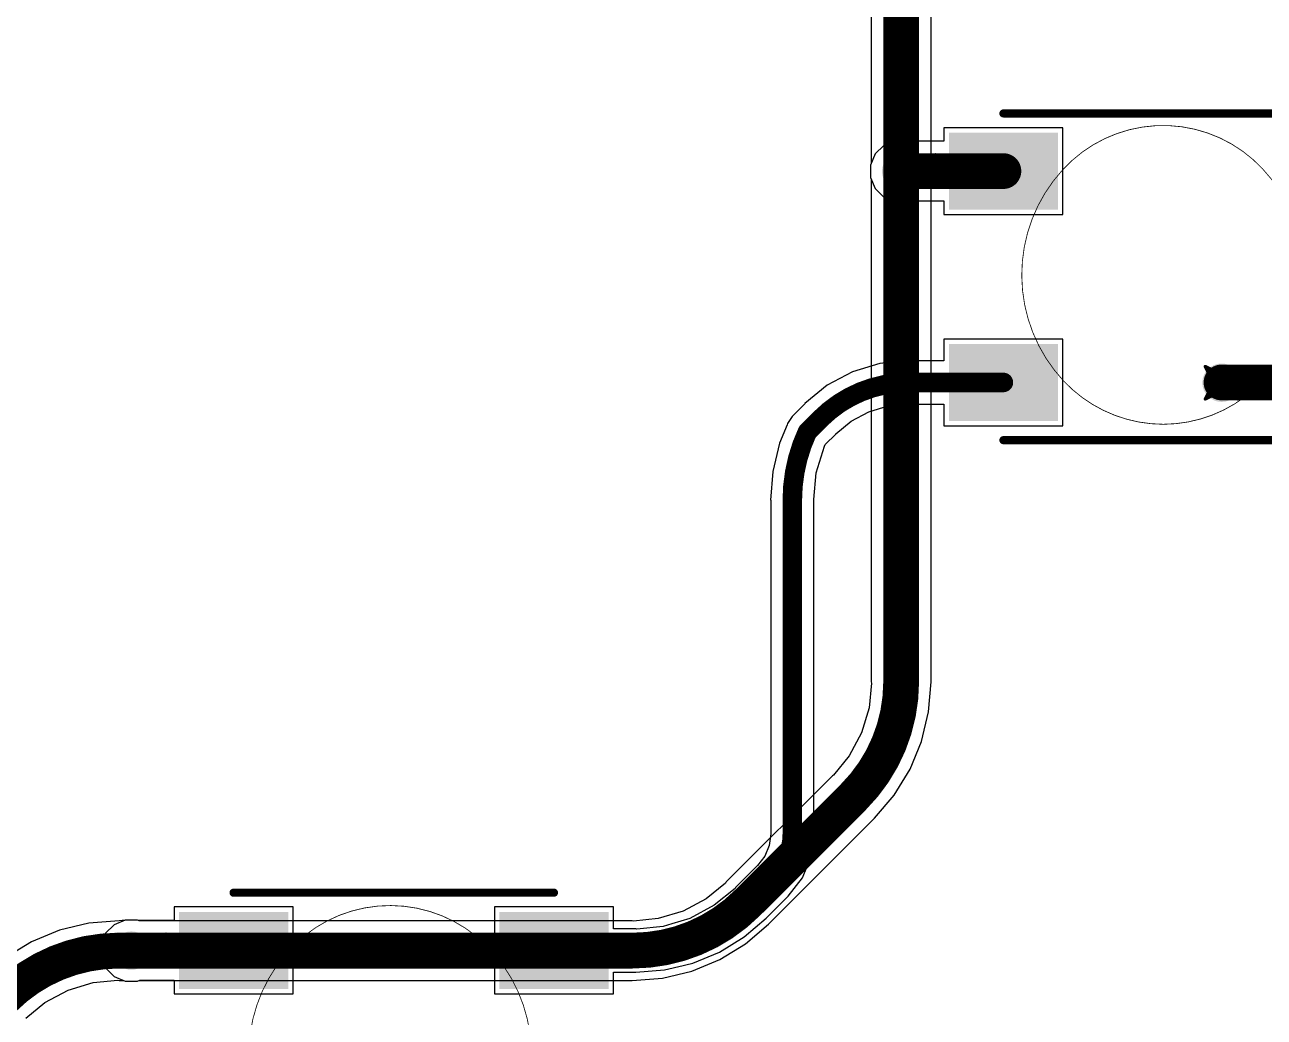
# Model space of a CAD drawing. Header units: inches. Extents: x -11 to 1110, y -7 to 455.
# Drawn here: x 171.23 to 190.58, y 253.24 to 268.74 of the extents above; entities that cross this region are included whole.
import ezdxf

# ---------------------------------------------------------------- set-up
doc = ezdxf.new("R2010")
doc.units = ezdxf.units.IN
for name, color, linetype in [('Bottom Layer', 5, 'Continuous'), ('Drill Drawing', 1, 'Continuous'), ('Mechanical 7', 56, 'Continuous'), ('Top Layer', 1, 'Continuous'), ('Top Overlay', 2, 'Continuous'), ('Top Paste', 8, 'Continuous'), ('Top Solder', 216, 'Continuous'), ('Via Holes', 16, 'Continuous')]:
    doc.layers.add(name, color=color, linetype=linetype)

msp = doc.modelspace()

# ---------------------------------------------------------------- hatches: boundary and pattern name
at = {"layer": 'Bottom Layer'}
h = msp.add_hatch(color=5, dxfattribs=at)
edge = h.paths.add_edge_path()
edge.add_arc((184.909, 266.448), 0.3, 0, 360)
h = msp.add_hatch(color=5, dxfattribs=at)
edge = h.paths.add_edge_path()
edge.add_arc((189.909, 263.148), 0.3, 0, 360)
h = msp.add_hatch(color=5, dxfattribs=at)
edge = h.paths.add_edge_path()
edge.add_arc((172.895, 254.282), 0.3, 0, 360)
at = {"layer": 'Top Layer'}
for points in [[(185.754, 266.952), (187.254, 266.952), (187.254, 265.952), (185.754, 265.952)], [(185.754, 263.652), (187.254, 263.652), (187.254, 262.652), (185.754, 262.652)], [(173.74, 254.785), (175.24, 254.785), (175.24, 253.785), (173.74, 253.785)], [(180.24, 253.785), (178.74, 253.785), (178.74, 254.785), (180.24, 254.785)]]:
    msp.add_hatch(color=1, dxfattribs=at).paths.add_polyline_path(points)
h = msp.add_hatch(color=1, dxfattribs=at)
edge = h.paths.add_edge_path()
edge.add_arc((184.909, 266.448), 0.3, 0, 360)
h = msp.add_hatch(color=1, dxfattribs=at)
edge = h.paths.add_edge_path()
edge.add_arc((189.909, 263.148), 0.3, 0, 360)
h = msp.add_hatch(color=1, dxfattribs=at)
edge = h.paths.add_edge_path()
edge.add_arc((172.895, 254.282), 0.3, 0, 360)
at = {"layer": 'Top Paste'}
for points in [[(185.754, 266.952), (187.254, 266.952), (187.254, 265.952), (185.754, 265.952)], [(185.754, 263.652), (187.254, 263.652), (187.254, 262.652), (185.754, 262.652)], [(173.74, 254.785), (175.24, 254.785), (175.24, 253.785), (173.74, 253.785)], [(180.24, 253.785), (178.74, 253.785), (178.74, 254.785), (180.24, 254.785)]]:
    msp.add_hatch(color=8, dxfattribs=at).paths.add_polyline_path(points)
at = {"layer": 'Top Solder'}
for points in [[(185.653, 267.053), (187.356, 267.053), (187.356, 265.85), (185.653, 265.85)], [(185.653, 263.753), (187.356, 263.753), (187.356, 262.55), (185.653, 262.55)], [(173.639, 254.887), (175.342, 254.887), (175.342, 253.683), (173.639, 253.683)], [(180.342, 253.683), (178.639, 253.683), (178.639, 254.887), (180.342, 254.887)]]:
    msp.add_hatch(color=216, dxfattribs=at).paths.add_polyline_path(points)
at = {"layer": 'Via Holes'}
h = msp.add_hatch(color=7, dxfattribs=at)
edge = h.paths.add_edge_path()
edge.add_arc((184.909, 266.448), 0.15, 0, 360)
h = msp.add_hatch(color=7, dxfattribs=at)
edge = h.paths.add_edge_path()
edge.add_arc((189.909, 263.148), 0.15, 0, 360)
h = msp.add_hatch(color=7, dxfattribs=at)
edge = h.paths.add_edge_path()
edge.add_arc((172.895, 254.282), 0.15, 0, 360)

# ---------------------------------------------------------------- linework, layer by layer
at = {"layer": 'Bottom Layer'}
for p, q in [((184.443, 269.531), (184.443, 266.571)), ((185.375, 266.571), (185.375, 269.531)), ((184.443, 266.571), (184.431, 266.543)), ((185.387, 266.543), (185.375, 266.571)), ((184.431, 266.543), (184.431, 266.353)), ((185.387, 266.353), (185.387, 266.543)), ((184.431, 266.353), (184.443, 266.325)), ((184.443, 266.325), (184.443, 258.478)), ((185.375, 266.325), (185.387, 266.353)), ((185.375, 258.478), (185.375, 266.325)), ((184.447, 258.457), (184.409, 258.072)), ((184.443, 258.478), (184.447, 258.457)), ((185.338, 258.008), (185.375, 258.478)), ((185.375, 258.478), (185.375, 258.478)), ((184.409, 258.072), (184.291, 257.682)), ((185.228, 257.549), (185.338, 258.008)), ((184.291, 257.682), (184.098, 257.322)), ((185.048, 257.113), (185.228, 257.549)), ((184.098, 257.322), (183.853, 257.023)), ((184.801, 256.711), (185.048, 257.113)), ((183.835, 257.011), (182.179, 255.355)), ((183.853, 257.023), (183.835, 257.011)), ((184.495, 256.352), (184.801, 256.711)), ((182.838, 254.696), (184.494, 256.352)), ((184.494, 256.352), (184.494, 256.352)), ((184.494, 256.352), (184.495, 256.352)), ((182.167, 255.337), (181.868, 255.092)), ((182.179, 255.355), (182.167, 255.337)), ((181.868, 255.092), (181.509, 254.9)), ((172.8, 254.759), (172.702, 254.748)), ((172.824, 254.759), (172.8, 254.759)), ((172.99, 254.759), (172.824, 254.759)), ((173.018, 254.748), (172.99, 254.759)), ((181.118, 254.781), (180.734, 254.744)), ((181.509, 254.9), (181.118, 254.781)), ((171.773, 254.601), (171.337, 254.42)), ((172.232, 254.711), (171.773, 254.601)), ((172.702, 254.748), (172.232, 254.711)), ((172.702, 254.748), (172.702, 254.748)), ((180.713, 254.748), (173.018, 254.748)), ((180.734, 254.744), (180.713, 254.748)), ((182.48, 254.389), (182.838, 254.696)), ((182.838, 254.696), (182.838, 254.696)), ((171.337, 254.42), (170.935, 254.174)), ((182.077, 254.143), (182.48, 254.389)), ((181.642, 253.962), (182.077, 254.143)), ((172.296, 253.782), (172.681, 253.82)), ((172.681, 253.82), (172.702, 253.815)), ((172.702, 253.815), (172.771, 253.815)), ((172.771, 253.815), (172.8, 253.804)), ((172.8, 253.804), (172.99, 253.804)), ((172.99, 253.804), (173.018, 253.815)), ((173.018, 253.815), (180.713, 253.815)), ((180.713, 253.815), (181.183, 253.852)), ((180.713, 253.815), (180.713, 253.815)), ((181.183, 253.852), (181.642, 253.962)), ((171.546, 253.471), (171.906, 253.663)), ((171.906, 253.663), (172.296, 253.782)), ((171.248, 253.226), (171.546, 253.471))]:
    msp.add_line(p, q, dxfattribs=at)
for points in [[(184.909, 266.448, 0.559, 0.559, 0), (184.909, 269.531, 0.559, 0.559, 0)], [(184.909, 258.478, 0.559, 0.559, 0), (184.909, 266.448, 0.559, 0.559, 0)], [(184.909, 258.478, 0.559, 0.559, -0.198912), (184.165, 256.682, 0.559, 0.559, 0)], [(182.509, 255.026, 0.559, 0.559, 0), (184.165, 256.682, 0.559, 0.559, 0)], [(182.509, 255.026, 0.559, 0.559, -0.198912), (180.713, 254.282, 0.559, 0.559, 0)], [(170.906, 253.538, 0.559, 0.559, -0.198912), (172.702, 254.282, 0.559, 0.559, 0)], [(172.702, 254.282, 0.559, 0.559, 0), (172.895, 254.282, 0.559, 0.559, 0)], [(172.895, 254.282, 0.559, 0.559, 0), (180.713, 254.282, 0.559, 0.559, 0)]]:
    msp.add_lwpolyline(points, format="xyseb", dxfattribs=at)
for points in [[(184.769, 266.448, 0.279, 0.279, 1), (185.048, 266.448, 0.279, 0.279, 1)], [(184.769, 266.448, 0.279, 0.279, 1), (185.048, 266.448, 0.279, 0.279, 1)], [(184.769, 258.478, 0.279, 0.279, 1), (185.048, 258.478, 0.279, 0.279, 1)], [(184.769, 258.478, 0.279, 0.279, 1), (185.048, 258.478, 0.279, 0.279, 1)], [(184.025, 256.682, 0.279, 0.279, 1), (184.305, 256.682, 0.279, 0.279, 1)], [(184.025, 256.682, 0.279, 0.279, 1), (184.305, 256.682, 0.279, 0.279, 1)], [(182.369, 255.026, 0.279, 0.279, 1), (182.648, 255.026, 0.279, 0.279, 1)], [(182.369, 255.026, 0.279, 0.279, 1), (182.648, 255.026, 0.279, 0.279, 1)], [(172.562, 254.282, 0.279, 0.279, 1), (172.842, 254.282, 0.279, 0.279, 1)], [(172.562, 254.282, 0.279, 0.279, 1), (172.842, 254.282, 0.279, 0.279, 1)], [(172.755, 254.282, 0.279, 0.279, 1), (173.034, 254.282, 0.279, 0.279, 1)], [(172.755, 254.282, 0.279, 0.279, 1), (173.034, 254.282, 0.279, 0.279, 1)], [(180.573, 254.282, 0.279, 0.279, 1), (180.852, 254.282, 0.279, 0.279, 1)], [(180.573, 254.282, 0.279, 0.279, 1), (180.852, 254.282, 0.279, 0.279, 1)]]:
    msp.add_lwpolyline(points, format="xyseb", close=True, dxfattribs=at)
at = {"layer": 'Drill Drawing'}
for points in [[(184.655, 266.702, 0.0508, 0.0508, 0), (184.909, 266.575, 0.0508, 0.0508, 0)], [(184.655, 266.702, 0.0508, 0.0508, 0), (184.782, 266.448, 0.0508, 0.0508, 0)], [(184.909, 266.575, 0.0508, 0.0508, 0), (185.163, 266.702, 0.0508, 0.0508, 0)], [(185.036, 266.448, 0.0508, 0.0508, 0), (185.163, 266.702, 0.0508, 0.0508, 0)], [(184.655, 266.194, 0.0508, 0.0508, 0), (184.782, 266.448, 0.0508, 0.0508, 0)], [(185.036, 266.448, 0.0508, 0.0508, 0), (185.163, 266.194, 0.0508, 0.0508, 0)], [(184.655, 266.194, 0.0508, 0.0508, 0), (184.909, 266.321, 0.0508, 0.0508, 0)], [(184.909, 266.321, 0.0508, 0.0508, 0), (185.163, 266.194, 0.0508, 0.0508, 0)], [(189.655, 263.402, 0.0508, 0.0508, 0), (189.909, 263.275, 0.0508, 0.0508, 0)], [(189.655, 263.402, 0.0508, 0.0508, 0), (189.782, 263.148, 0.0508, 0.0508, 0)], [(189.909, 263.275, 0.0508, 0.0508, 0), (190.163, 263.402, 0.0508, 0.0508, 0)], [(190.036, 263.148, 0.0508, 0.0508, 0), (190.163, 263.402, 0.0508, 0.0508, 0)], [(189.655, 262.894, 0.0508, 0.0508, 0), (189.782, 263.148, 0.0508, 0.0508, 0)], [(190.036, 263.148, 0.0508, 0.0508, 0), (190.163, 262.894, 0.0508, 0.0508, 0)], [(189.655, 262.894, 0.0508, 0.0508, 0), (189.909, 263.021, 0.0508, 0.0508, 0)], [(189.909, 263.021, 0.0508, 0.0508, 0), (190.163, 262.894, 0.0508, 0.0508, 0)], [(172.641, 254.536, 0.0508, 0.0508, 0), (172.895, 254.409, 0.0508, 0.0508, 0)], [(172.641, 254.536, 0.0508, 0.0508, 0), (172.768, 254.282, 0.0508, 0.0508, 0)], [(172.895, 254.409, 0.0508, 0.0508, 0), (173.149, 254.536, 0.0508, 0.0508, 0)], [(173.022, 254.282, 0.0508, 0.0508, 0), (173.149, 254.536, 0.0508, 0.0508, 0)], [(172.641, 254.028, 0.0508, 0.0508, 0), (172.768, 254.282, 0.0508, 0.0508, 0)], [(172.641, 254.028, 0.0508, 0.0508, 0), (172.895, 254.155, 0.0508, 0.0508, 0)], [(172.895, 254.155, 0.0508, 0.0508, 0), (173.149, 254.028, 0.0508, 0.0508, 0)], [(173.022, 254.282, 0.0508, 0.0508, 0), (173.149, 254.028, 0.0508, 0.0508, 0)]]:
    msp.add_lwpolyline(points, format="xyseb", dxfattribs=at)
for points in [[(184.642, 266.702, 0.0254, 0.0254, 1), (184.667, 266.702, 0.0254, 0.0254, 1)], [(184.642, 266.702, 0.0254, 0.0254, 1), (184.667, 266.702, 0.0254, 0.0254, 1)], [(184.896, 266.575, 0.0254, 0.0254, 1), (184.921, 266.575, 0.0254, 0.0254, 1)], [(184.896, 266.575, 0.0254, 0.0254, 1), (184.921, 266.575, 0.0254, 0.0254, 1)], [(185.15, 266.702, 0.0254, 0.0254, 1), (185.175, 266.702, 0.0254, 0.0254, 1)], [(185.15, 266.702, 0.0254, 0.0254, 1), (185.175, 266.702, 0.0254, 0.0254, 1)], [(184.769, 266.448, 0.0254, 0.0254, 1), (184.794, 266.448, 0.0254, 0.0254, 1)], [(184.769, 266.448, 0.0254, 0.0254, 1), (184.794, 266.448, 0.0254, 0.0254, 1)], [(185.023, 266.448, 0.0254, 0.0254, 1), (185.048, 266.448, 0.0254, 0.0254, 1)], [(185.023, 266.448, 0.0254, 0.0254, 1), (185.048, 266.448, 0.0254, 0.0254, 1)], [(184.642, 266.194, 0.0254, 0.0254, 1), (184.667, 266.194, 0.0254, 0.0254, 1)], [(184.642, 266.194, 0.0254, 0.0254, 1), (184.667, 266.194, 0.0254, 0.0254, 1)], [(184.896, 266.321, 0.0254, 0.0254, 1), (184.921, 266.321, 0.0254, 0.0254, 1)], [(184.896, 266.321, 0.0254, 0.0254, 1), (184.921, 266.321, 0.0254, 0.0254, 1)], [(185.15, 266.194, 0.0254, 0.0254, 1), (185.175, 266.194, 0.0254, 0.0254, 1)], [(185.15, 266.194, 0.0254, 0.0254, 1), (185.175, 266.194, 0.0254, 0.0254, 1)], [(189.642, 263.402, 0.0254, 0.0254, 1), (189.667, 263.402, 0.0254, 0.0254, 1)], [(189.642, 263.402, 0.0254, 0.0254, 1), (189.667, 263.402, 0.0254, 0.0254, 1)], [(189.896, 263.275, 0.0254, 0.0254, 1), (189.921, 263.275, 0.0254, 0.0254, 1)], [(189.896, 263.275, 0.0254, 0.0254, 1), (189.921, 263.275, 0.0254, 0.0254, 1)], [(190.15, 263.402, 0.0254, 0.0254, 1), (190.175, 263.402, 0.0254, 0.0254, 1)], [(190.15, 263.402, 0.0254, 0.0254, 1), (190.175, 263.402, 0.0254, 0.0254, 1)], [(189.769, 263.148, 0.0254, 0.0254, 1), (189.794, 263.148, 0.0254, 0.0254, 1)], [(189.769, 263.148, 0.0254, 0.0254, 1), (189.794, 263.148, 0.0254, 0.0254, 1)], [(190.023, 263.148, 0.0254, 0.0254, 1), (190.048, 263.148, 0.0254, 0.0254, 1)], [(190.023, 263.148, 0.0254, 0.0254, 1), (190.048, 263.148, 0.0254, 0.0254, 1)], [(189.642, 262.894, 0.0254, 0.0254, 1), (189.667, 262.894, 0.0254, 0.0254, 1)], [(189.642, 262.894, 0.0254, 0.0254, 1), (189.667, 262.894, 0.0254, 0.0254, 1)], [(189.896, 263.021, 0.0254, 0.0254, 1), (189.921, 263.021, 0.0254, 0.0254, 1)], [(189.896, 263.021, 0.0254, 0.0254, 1), (189.921, 263.021, 0.0254, 0.0254, 1)], [(190.15, 262.894, 0.0254, 0.0254, 1), (190.175, 262.894, 0.0254, 0.0254, 1)], [(190.15, 262.894, 0.0254, 0.0254, 1), (190.175, 262.894, 0.0254, 0.0254, 1)], [(172.628, 254.536, 0.0254, 0.0254, 1), (172.653, 254.536, 0.0254, 0.0254, 1)], [(172.628, 254.536, 0.0254, 0.0254, 1), (172.653, 254.536, 0.0254, 0.0254, 1)], [(172.882, 254.409, 0.0254, 0.0254, 1), (172.907, 254.409, 0.0254, 0.0254, 1)], [(172.882, 254.409, 0.0254, 0.0254, 1), (172.907, 254.409, 0.0254, 0.0254, 1)], [(173.136, 254.536, 0.0254, 0.0254, 1), (173.161, 254.536, 0.0254, 0.0254, 1)], [(173.136, 254.536, 0.0254, 0.0254, 1), (173.161, 254.536, 0.0254, 0.0254, 1)], [(172.755, 254.282, 0.0254, 0.0254, 1), (172.78, 254.282, 0.0254, 0.0254, 1)], [(172.755, 254.282, 0.0254, 0.0254, 1), (172.78, 254.282, 0.0254, 0.0254, 1)], [(172.882, 254.155, 0.0254, 0.0254, 1), (172.907, 254.155, 0.0254, 0.0254, 1)], [(172.882, 254.155, 0.0254, 0.0254, 1), (172.907, 254.155, 0.0254, 0.0254, 1)], [(173.009, 254.282, 0.0254, 0.0254, 1), (173.034, 254.282, 0.0254, 0.0254, 1)], [(173.009, 254.282, 0.0254, 0.0254, 1), (173.034, 254.282, 0.0254, 0.0254, 1)], [(172.628, 254.028, 0.0254, 0.0254, 1), (172.653, 254.028, 0.0254, 0.0254, 1)], [(172.628, 254.028, 0.0254, 0.0254, 1), (172.653, 254.028, 0.0254, 0.0254, 1)], [(173.136, 254.028, 0.0254, 0.0254, 1), (173.161, 254.028, 0.0254, 0.0254, 1)], [(173.136, 254.028, 0.0254, 0.0254, 1), (173.161, 254.028, 0.0254, 0.0254, 1)]]:
    msp.add_lwpolyline(points, format="xyseb", close=True, dxfattribs=at)
at = {"layer": 'Mechanical 7'}
for points in [[(187.427, 266.469, 0.0127, 0.0127, -0.438728), (190.547, 266.49, 0.0127, 0.0127, 0)], [(187.447, 263.172, 0.0127, 0.0127, -0.391811), (187.427, 266.469, 0.0127, 0.0127, 0)], [(190.547, 266.49, 0.0127, 0.0127, -0.392857), (190.567, 263.193, 0.0127, 0.0127, 0)], [(188.999, 262.499, 0.0127, 0.0127, -0.205867), (187.447, 263.172, 0.0127, 0.0127, 0)], [(190.567, 263.193, 0.0127, 0.0127, -0.210044), (188.999, 262.499, 0.0127, 0.0127, 0)], [(175.452, 254.386, 0.0127, 0.0127, -0.436782), (178.569, 254.218, 0.0127, 0.0127, 0)], [(175.294, 251.092, 0.0127, 0.0127, -0.391308), (175.452, 254.386, 0.0127, 0.0127, 0)], [(178.569, 254.218, 0.0127, 0.0127, -0.39274), (178.41, 250.925, 0.0127, 0.0127, 0)]]:
    msp.add_lwpolyline(points, format="xyseb", dxfattribs=at)
for points in [[(187.424, 266.469, 0.00635, 0.00635, 1), (187.431, 266.469, 0.00635, 0.00635, 1)], [(187.424, 266.469, 0.00635, 0.00635, 1), (187.431, 266.469, 0.00635, 0.00635, 1)], [(190.544, 266.49, 0.00635, 0.00635, 1), (190.55, 266.49, 0.00635, 0.00635, 1)], [(190.544, 266.49, 0.00635, 0.00635, 1), (190.55, 266.49, 0.00635, 0.00635, 1)], [(187.444, 263.172, 0.00635, 0.00635, 1), (187.45, 263.172, 0.00635, 0.00635, 1)], [(187.444, 263.172, 0.00635, 0.00635, 1), (187.45, 263.172, 0.00635, 0.00635, 1)], [(190.564, 263.193, 0.00635, 0.00635, 1), (190.57, 263.193, 0.00635, 0.00635, 1)], [(190.564, 263.193, 0.00635, 0.00635, 1), (190.57, 263.193, 0.00635, 0.00635, 1)], [(188.995, 262.499, 0.00635, 0.00635, 1), (189.002, 262.499, 0.00635, 0.00635, 1)], [(188.995, 262.499, 0.00635, 0.00635, 1), (189.002, 262.499, 0.00635, 0.00635, 1)], [(175.449, 254.386, 0.00635, 0.00635, 1), (175.455, 254.386, 0.00635, 0.00635, 1)], [(175.449, 254.386, 0.00635, 0.00635, 1), (175.455, 254.386, 0.00635, 0.00635, 1)], [(178.566, 254.218, 0.00635, 0.00635, 1), (178.572, 254.218, 0.00635, 0.00635, 1)], [(178.566, 254.218, 0.00635, 0.00635, 1), (178.572, 254.218, 0.00635, 0.00635, 1)]]:
    msp.add_lwpolyline(points, format="xyseb", close=True, dxfattribs=at)
at = {"layer": 'Top Layer'}
for p, q in [((187.432, 267.129), (185.577, 267.129)), ((185.577, 267.129), (185.577, 266.918)), ((187.432, 265.774), (187.432, 267.129)), ((184.638, 266.853), (184.504, 266.719)), ((184.814, 266.926), (184.638, 266.853)), ((185.004, 266.926), (184.814, 266.926)), ((185.024, 266.918), (185.004, 266.926)), ((185.577, 266.918), (185.024, 266.918)), ((184.504, 266.719), (184.431, 266.543)), ((184.431, 266.543), (184.431, 266.353)), ((184.431, 266.353), (184.504, 266.178)), ((184.504, 266.178), (184.638, 266.043)), ((184.638, 266.043), (184.814, 265.97)), ((185.004, 265.97), (185.04, 265.985)), ((185.04, 265.985), (185.577, 265.985)), ((185.577, 265.985), (185.577, 265.774)), ((184.814, 265.97), (185.004, 265.97)), ((185.577, 265.774), (187.432, 265.774)), ((187.432, 263.829), (185.577, 263.829)), ((185.577, 263.829), (185.577, 263.488)), ((187.432, 262.474), (187.432, 263.829)), ((185.02, 263.493), (184.575, 263.449)), ((185.02, 263.488), (185.02, 263.493)), ((185.577, 263.488), (185.02, 263.488)), ((184.147, 263.319), (183.753, 263.109)), ((184.575, 263.449), (184.147, 263.319)), ((183.753, 263.109), (183.408, 262.825)), ((183.411, 262.822), (183.21, 262.62)), ((183.408, 262.825), (183.411, 262.822)), ((184.129, 262.546), (184.406, 262.694)), ((184.406, 262.694), (184.707, 262.786)), ((184.707, 262.786), (185.015, 262.816)), ((185.015, 262.816), (185.02, 262.815)), ((185.02, 262.815), (185.577, 262.815)), ((185.577, 262.815), (185.577, 262.474)), ((183.135, 262.509), (183.131, 262.488)), ((183.145, 262.525), (183.135, 262.509)), ((183.208, 262.619), (183.145, 262.525)), ((183.21, 262.62), (183.208, 262.619)), ((183.89, 262.35), (184.129, 262.546)), ((183.131, 262.488), (183.012, 262.202)), ((183.724, 262.183), (183.887, 262.346)), ((183.887, 262.346), (183.89, 262.35)), ((185.577, 262.474), (187.432, 262.474)), ((183.012, 262.202), (182.907, 261.762)), ((183.585, 261.743), (183.711, 262.157)), ((183.711, 262.157), (183.724, 262.183)), ((182.907, 261.762), (182.871, 261.312)), ((183.544, 261.327), (183.585, 261.743)), ((182.871, 261.312), (182.874, 261.312)), ((182.874, 261.312), (182.874, 256.107)), ((183.547, 261.312), (183.544, 261.327)), ((183.547, 256.107), (183.547, 261.312)), ((182.849, 255.925), (182.779, 255.756)), ((182.873, 256.107), (182.849, 255.925)), ((182.874, 256.107), (182.873, 256.107)), ((183.505, 255.75), (183.552, 256.107)), ((183.552, 256.107), (183.547, 256.107)), ((182.779, 255.756), (182.667, 255.61)), ((183.367, 255.416), (183.505, 255.75)), ((182.667, 255.61), (182.325, 255.267)), ((182.667, 255.61), (182.667, 255.61)), ((183.147, 255.13), (183.367, 255.416)), ((182.316, 255.254), (181.993, 254.989)), ((182.325, 255.267), (182.316, 255.254)), ((175.418, 254.963), (173.562, 254.963)), ((173.562, 254.963), (173.562, 254.751)), ((175.418, 253.607), (175.418, 254.963)), ((180.418, 254.963), (178.562, 254.963)), ((178.562, 254.963), (178.562, 253.607)), ((180.418, 254.622), (180.418, 254.963)), ((181.993, 254.989), (181.612, 254.785)), ((182.801, 254.791), (183.143, 255.134)), ((183.143, 255.134), (183.147, 255.13)), ((172.8, 254.759), (172.624, 254.687)), ((172.99, 254.759), (172.8, 254.759)), ((173.01, 254.751), (172.99, 254.759)), ((181.612, 254.785), (181.33, 254.7)), ((182.459, 254.496), (182.803, 254.789)), ((182.803, 254.789), (182.801, 254.791)), ((172.624, 254.687), (172.49, 254.552)), ((173.562, 254.751), (173.01, 254.751)), ((180.767, 254.622), (180.418, 254.622)), ((180.781, 254.619), (180.767, 254.622)), ((181.197, 254.66), (180.781, 254.619)), ((181.33, 254.7), (181.197, 254.66)), ((172.49, 254.552), (172.417, 254.377)), ((172.417, 254.377), (172.417, 254.187)), ((182.074, 254.26), (182.459, 254.496)), ((172.417, 254.187), (172.49, 254.011)), ((181.656, 254.087), (182.074, 254.26)), ((172.49, 254.011), (172.624, 253.877)), ((181.217, 253.981), (181.506, 254.051)), ((181.506, 254.051), (181.546, 254.059)), ((181.546, 254.059), (181.55, 254.061)), ((181.55, 254.061), (181.656, 254.087)), ((172.624, 253.877), (172.8, 253.804)), ((172.8, 253.804), (172.99, 253.804)), ((172.99, 253.804), (173.026, 253.819)), ((173.026, 253.819), (173.562, 253.819)), ((173.562, 253.819), (173.562, 253.607)), ((180.418, 253.607), (180.418, 253.948)), ((180.418, 253.948), (180.767, 253.948)), ((180.767, 253.946), (181.217, 253.981)), ((180.767, 253.948), (180.767, 253.946)), ((173.562, 253.607), (175.418, 253.607)), ((178.562, 253.607), (180.418, 253.607))]:
    msp.add_line(p, q, dxfattribs=at)
for points in [[(184.909, 266.452, 0.559, 0.559, 0), (186.504, 266.452, 0.559, 0.559, 0)], [(183.649, 262.584, 0.305, 0.305, -0.198912), (185.02, 263.152, 0.305, 0.305, 0)], [(185.02, 263.152, 0.305, 0.305, 0), (186.504, 263.152, 0.305, 0.305, 0)], [(189.909, 263.152, 0.559, 0.559, 0), (191.504, 263.152, 0.559, 0.559, 0)], [(183.446, 262.381, 0.305, 0.305, 0), (183.649, 262.584, 0.305, 0.305, 0)], [(183.21, 261.312, 0.305, 0.305, -0.108971), (183.446, 262.381, 0.305, 0.305, 0)], [(183.21, 256.107, 0.305, 0.305, 0), (183.21, 261.312, 0.305, 0.305, 0)], [(183.21, 256.107, 0.305, 0.305, -0.198912), (182.905, 255.372, 0.305, 0.305, 0)], [(182.563, 255.029, 0.305, 0.305, 0), (182.905, 255.372, 0.305, 0.305, 0)], [(182.563, 255.029, 0.305, 0.305, -0.132352), (181.417, 254.37, 0.305, 0.305, 0)], [(172.895, 254.285, 0.559, 0.559, 0), (174.49, 254.285, 0.559, 0.559, 0)], [(179.49, 254.285, 0.305, 0.305, 0), (180.767, 254.285, 0.305, 0.305, 0)], [(181.417, 254.37, 0.305, 0.305, -0.064854), (180.767, 254.285, 0.305, 0.305, 0)]]:
    msp.add_lwpolyline(points, format="xyseb", dxfattribs=at)
for points in [[(184.769, 266.452, 0.279, 0.279, 1), (185.048, 266.452, 0.279, 0.279, 1)], [(186.365, 266.452, 0.279, 0.279, 1), (186.644, 266.452, 0.279, 0.279, 1)], [(184.944, 263.152, 0.152, 0.152, 1), (185.096, 263.152, 0.152, 0.152, 1)], [(184.944, 263.152, 0.152, 0.152, 1), (185.096, 263.152, 0.152, 0.152, 1)], [(186.428, 263.152, 0.152, 0.152, 1), (186.581, 263.152, 0.152, 0.152, 1)], [(189.769, 263.152, 0.279, 0.279, 1), (190.048, 263.152, 0.279, 0.279, 1)], [(183.573, 262.584, 0.152, 0.152, 1), (183.725, 262.584, 0.152, 0.152, 1)], [(183.573, 262.584, 0.152, 0.152, 1), (183.725, 262.584, 0.152, 0.152, 1)], [(183.37, 262.381, 0.152, 0.152, 1), (183.522, 262.381, 0.152, 0.152, 1)], [(183.37, 262.381, 0.152, 0.152, 1), (183.522, 262.381, 0.152, 0.152, 1)], [(183.134, 261.312, 0.152, 0.152, 1), (183.286, 261.312, 0.152, 0.152, 1)], [(183.134, 261.312, 0.152, 0.152, 1), (183.286, 261.312, 0.152, 0.152, 1)], [(183.134, 256.107, 0.152, 0.152, 1), (183.286, 256.107, 0.152, 0.152, 1)], [(183.134, 256.107, 0.152, 0.152, 1), (183.286, 256.107, 0.152, 0.152, 1)], [(182.829, 255.372, 0.152, 0.152, 1), (182.982, 255.372, 0.152, 0.152, 1)], [(182.829, 255.372, 0.152, 0.152, 1), (182.982, 255.372, 0.152, 0.152, 1)], [(182.487, 255.029, 0.152, 0.152, 1), (182.639, 255.029, 0.152, 0.152, 1)], [(182.487, 255.029, 0.152, 0.152, 1), (182.639, 255.029, 0.152, 0.152, 1)], [(172.755, 254.285, 0.279, 0.279, 1), (173.034, 254.285, 0.279, 0.279, 1)], [(174.35, 254.285, 0.279, 0.279, 1), (174.63, 254.285, 0.279, 0.279, 1)], [(179.414, 254.285, 0.152, 0.152, 1), (179.566, 254.285, 0.152, 0.152, 1)], [(180.69, 254.285, 0.152, 0.152, 1), (180.843, 254.285, 0.152, 0.152, 1)], [(180.69, 254.285, 0.152, 0.152, 1), (180.843, 254.285, 0.152, 0.152, 1)], [(181.341, 254.37, 0.152, 0.152, 1), (181.494, 254.37, 0.152, 0.152, 1)], [(181.341, 254.37, 0.152, 0.152, 1), (181.494, 254.37, 0.152, 0.152, 1)]]:
    msp.add_lwpolyline(points, format="xyseb", close=True, dxfattribs=at)
at = {"layer": 'Top Overlay'}
for points in [[(186.504, 267.352, 0.127, 0.127, 0), (191.504, 267.352, 0.127, 0.127, 0)], [(185.448, 266.351, 0.254, 0.254, 0), (185.448, 266.605, 0.254, 0.254, 0)], [(185.448, 266.605, 0.254, 0.254, 0), (185.575, 266.478, 0.254, 0.254, 0)], [(185.448, 266.351, 0.254, 0.254, 0), (185.575, 266.478, 0.254, 0.254, 0)], [(186.504, 262.251, 0.127, 0.127, 0), (191.504, 262.251, 0.127, 0.127, 0)], [(174.49, 255.186, 0.127, 0.127, 0), (179.49, 255.186, 0.127, 0.127, 0)], [(173.434, 254.438, 0.254, 0.254, 0), (173.561, 254.311, 0.254, 0.254, 0)], [(173.434, 254.184, 0.254, 0.254, 0), (173.434, 254.438, 0.254, 0.254, 0)], [(173.434, 254.184, 0.254, 0.254, 0), (173.561, 254.311, 0.254, 0.254, 0)]]:
    msp.add_lwpolyline(points, format="xyseb", dxfattribs=at)
for points in [[(186.473, 267.352, 0.0635, 0.0635, 1), (186.536, 267.352, 0.0635, 0.0635, 1)], [(185.385, 266.605, 0.127, 0.127, 1), (185.512, 266.605, 0.127, 0.127, 1)], [(185.385, 266.605, 0.127, 0.127, 1), (185.512, 266.605, 0.127, 0.127, 1)], [(185.512, 266.478, 0.127, 0.127, 1), (185.639, 266.478, 0.127, 0.127, 1)], [(185.512, 266.478, 0.127, 0.127, 1), (185.639, 266.478, 0.127, 0.127, 1)], [(185.385, 266.351, 0.127, 0.127, 1), (185.512, 266.351, 0.127, 0.127, 1)], [(185.385, 266.351, 0.127, 0.127, 1), (185.512, 266.351, 0.127, 0.127, 1)], [(186.473, 262.251, 0.0635, 0.0635, 1), (186.536, 262.251, 0.0635, 0.0635, 1)], [(174.458, 255.186, 0.0635, 0.0635, 1), (174.522, 255.186, 0.0635, 0.0635, 1)], [(179.458, 255.186, 0.0635, 0.0635, 1), (179.522, 255.186, 0.0635, 0.0635, 1)], [(173.371, 254.438, 0.127, 0.127, 1), (173.498, 254.438, 0.127, 0.127, 1)], [(173.371, 254.438, 0.127, 0.127, 1), (173.498, 254.438, 0.127, 0.127, 1)], [(173.498, 254.311, 0.127, 0.127, 1), (173.625, 254.311, 0.127, 0.127, 1)], [(173.498, 254.311, 0.127, 0.127, 1), (173.625, 254.311, 0.127, 0.127, 1)], [(173.371, 254.184, 0.127, 0.127, 1), (173.498, 254.184, 0.127, 0.127, 1)], [(173.371, 254.184, 0.127, 0.127, 1), (173.498, 254.184, 0.127, 0.127, 1)]]:
    msp.add_lwpolyline(points, format="xyseb", close=True, dxfattribs=at)

doc.saveas('drawing.dxf')
